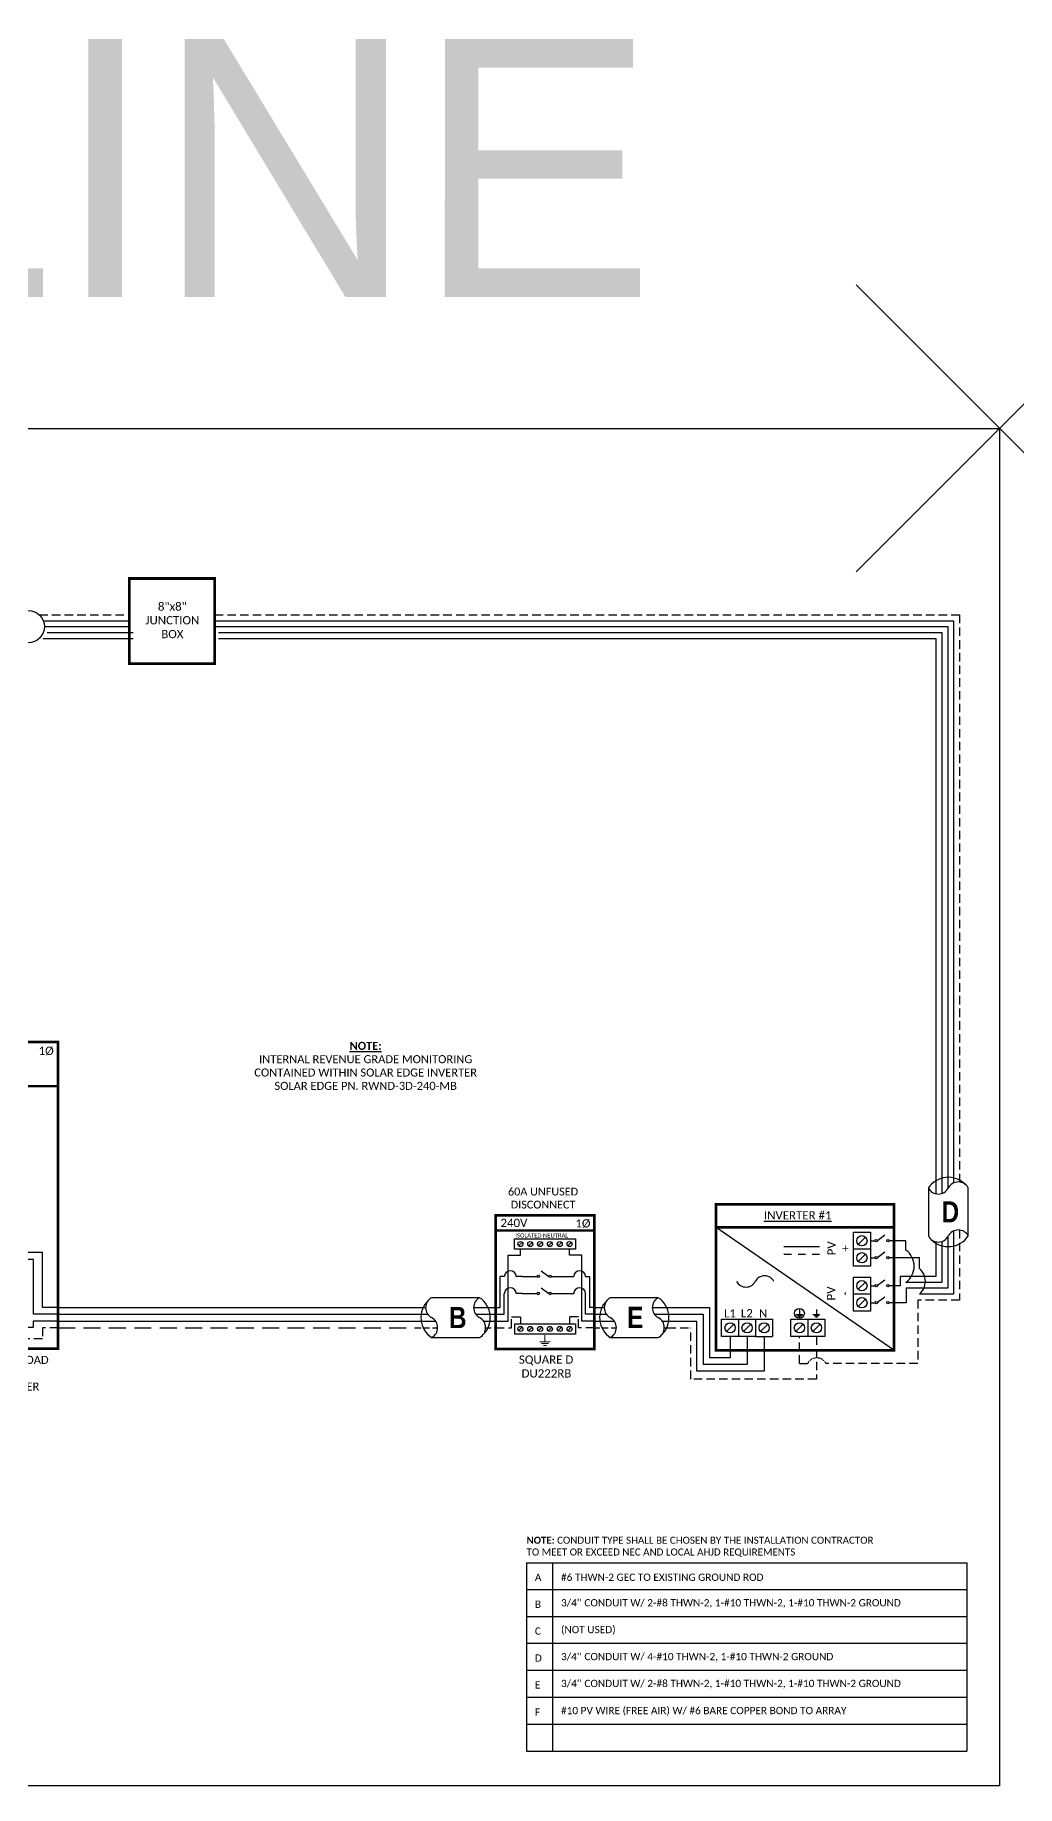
# Model space of a CAD drawing. Header units: feet. Extents: x -13431 to 10280, y 13032 to 29871.
# Drawn here: x 6525 to 6960, y 16895 to 17670 of the extents above; entities that cross this region are included whole.
import ezdxf

# ---------------------------------------------------------------- set-up
doc = ezdxf.new("R2010")
doc.units = ezdxf.units.FT
doc.header["$MEASUREMENT"] = 0
doc.linetypes.add('DASHED', pattern=[0.75, 0.5, -0.25])
doc.linetypes.add('HIDDEN', pattern=[0.375, 0.25, -0.125])
doc.layers.add('LOCKED (NO PRINT)', color=7, linetype='Continuous', plot=False)
doc.styles.add('ONE LINE TXT', font='techb___.ttf')
doc.styles.get("Standard").update_dxf_attribs({"font": 'calibri.ttf'})
doc.styles.add('TITLE BBLOCK TEXT', font='ARIALUNI.TTF')

# ---------------------------------------------------------------- blocks, each defined once
blk = doc.blocks.new('*U253')
at = {"color": 7}
for p, q in [((-35.53, 9), (-31.05, 9)), ((-9.81, 9), (0, 9))]:
    blk.add_line(p, q, dxfattribs=at)
at = {"color": 7, "linetype": 'Continuous'}
for p, q in [((-7.14, 13.31), (-28.39, 13.31)), ((-28.39, -4.31), (-7.14, -4.31))]:
    blk.add_line(p, q, dxfattribs=at)
at = {"color": 10}
for p, q in [((-35.53, 6), (-30.11, 6)), ((-8.87, 6), (0, 6))]:
    blk.add_line(p, q, dxfattribs=at)
at = {"color": 253}
for p, q in [((-35.53, 3), (-26.66, 3)), ((-5.41, 3), (0, 3))]:
    blk.add_line(p, q, dxfattribs=at)
at = {"color": 92, "linetype": 'HIDDEN', "ltscale": 10}
for p, q in [((-4.48, 0), (0, 0)), ((-35.53, 0), (-25.72, 0))]:
    blk.add_line(p, q, dxfattribs=at)
at = {"color": 7, "linetype": 'Continuous'}
for centre, start, end in [((-22.54, 4.5), 133.97324, 236.42648), ((-12.99, 4.5), 313.97324, 56.42648)]:
    blk.add_arc(centre, 10.58, start, end, dxfattribs=at)
at = {"linetype": 'Continuous'}
for centre, start, end in [((-26.08, 8.91), 117.66392, 242.33608), ((-4.83, 8.91), 117.66392, 242.33608), ((-30.7, 0.09), 297.66392, 62.33608), ((-9.45, 0.09), 297.66392, 62.33608)]:
    blk.add_arc(centre, 4.98, start, end, dxfattribs=at)
blk = doc.blocks.new('*U250')
at = {"color": 7}
blk.add_line((-79.14, 9), (0, 9), dxfattribs=at)
at = {"color": 10}
blk.add_line((-79.14, 6), (0, 6), dxfattribs=at)
at = {"color": 253}
blk.add_line((-79.14, 3), (0, 3), dxfattribs=at)
at = {"color": 92, "linetype": 'DASHED', "ltscale": 15}
blk.add_line((-79.14, 0), (0, 0), dxfattribs=at)
blk = doc.blocks.new('breakerPanel')
at = {"linetype": 'Continuous'}
h = blk.add_hatch(color=1, dxfattribs=at)
h.dxf.hatch_style = 1
edge = h.paths.add_edge_path()
edge.add_arc((-42.47, 86.8), 0.291, 0, 360)
h = blk.add_hatch(color=1, dxfattribs=at)
h.dxf.hatch_style = 1
edge = h.paths.add_edge_path()
edge.add_arc((-38.44, 86.8), 0.291, 0, 360)
h = blk.add_hatch(color=1, dxfattribs=at)
h.dxf.hatch_style = 1
edge = h.paths.add_edge_path()
edge.add_arc((-42.47, 77.16), 0.291, 0, 360)
h = blk.add_hatch(color=1, dxfattribs=at)
h.dxf.hatch_style = 1
edge = h.paths.add_edge_path()
edge.add_arc((-38.44, 71.16), 0.528, 0, 360)
h = blk.add_hatch(color=1, dxfattribs=at)
h.dxf.hatch_style = 1
edge = h.paths.add_edge_path()
edge.add_arc((-38.44, 77.16), 0.291, 0, 360)
h = blk.add_hatch(color=1, dxfattribs=at)
h.dxf.hatch_style = 1
edge = h.paths.add_edge_path()
edge.add_arc((-42.47, 67.78), 0.528, 0, 360)
h = blk.add_hatch(color=1, dxfattribs=at)
h.dxf.hatch_style = 1
edge = h.paths.add_edge_path()
edge.add_arc((-38.44, 61.76), 0.528, 0, 360)
h = blk.add_hatch(color=1, dxfattribs=at)
h.dxf.hatch_style = 1
edge = h.paths.add_edge_path()
edge.add_arc((-42.47, 58.38), 0.528, 0, 360)
h = blk.add_hatch(color=1, dxfattribs=at)
h.dxf.hatch_style = 1
edge = h.paths.add_edge_path()
edge.add_arc((-42.47, 48.98), 0.528, 0, 360)
h = blk.add_hatch(color=1, dxfattribs=at)
h.dxf.hatch_style = 1
edge = h.paths.add_edge_path()
edge.add_arc((-38.44, 52.36), 0.528, 0, 360)
h = blk.add_hatch(color=1, dxfattribs=at)
h.dxf.hatch_style = 1
edge = h.paths.add_edge_path()
edge.add_arc((-42.47, 39.58), 0.528, 0, 360)
h = blk.add_hatch(color=1, dxfattribs=at)
h.dxf.hatch_style = 1
edge = h.paths.add_edge_path()
edge.add_arc((-38.44, 42.95), 0.528, 0, 360)
h = blk.add_hatch(color=1, dxfattribs=at)
h.dxf.hatch_style = 1
edge = h.paths.add_edge_path()
edge.add_arc((-38.44, 33.55), 0.528, 0, 360)
h = blk.add_hatch(color=1, dxfattribs=at)
h.dxf.hatch_style = 1
edge = h.paths.add_edge_path()
edge.add_arc((-42.47, 30.17), 0.528, 0, 360)
at = {"color": 253, "linetype": 'Continuous'}
for p, q in [((-100.73, 90.2), (-100.73, 109.7)), ((-76.04, 90.2), (-100.73, 90.2)), ((-76.04, 90.2), (-76.04, 22.16)), ((-76.04, 22.16), (-27.25, 22.16)), ((-27.25, 17.57), (-29.89, 17.57)), ((-27.25, 22.16), (-27.25, 17.57)), ((-11.01, 0.16), (-29.89, 0.16)), ((0, 3), (-11.01, 3)), ((-11.01, 3), (-11.01, 0.16))]:
    blk.add_line(p, q, dxfattribs=at)
at = {"color": 10, "linetype": 'Continuous'}
for p, q in [((-94.24, 94.51), (-94.24, 109.7)), ((-42.47, 94.51), (-94.24, 94.51)), ((-42.47, 87.09), (-42.47, 94.51)), ((-42.47, 30.17), (-42.47, 76.87)), ((-35.88, 67.78), (-45.04, 67.78)), ((-35.88, 58.38), (-45.04, 58.38)), ((-35.88, 48.98), (-45.04, 48.98)), ((-35.88, 39.58), (-45.04, 39.58)), ((-35.88, 30.17), (-45.04, 30.17)), ((-10.98, 30.17), (-29.89, 30.17)), ((-10.98, 6), (-10.98, 30.17)), ((0, 6), (-10.98, 6))]:
    blk.add_line(p, q, dxfattribs=at)
at = {"color": 7, "linetype": 'Continuous'}
for p, q in [((-87.75, 98.34), (-87.75, 109.7)), ((-38.44, 98.34), (-87.75, 98.34)), ((-38.44, 87.09), (-38.44, 98.34)), ((-35.88, 71.16), (-45.04, 71.16)), ((-38.44, 61.76), (-38.44, 76.87)), ((-38.44, 71.16), (-35.88, 71.16)), ((-45.04, 61.76), (-35.88, 61.76)), ((-35.88, 61.76), (-45.04, 61.76)), ((-38.44, 52.36), (-38.44, 61.76)), ((-45.04, 52.36), (-35.88, 52.36)), ((-35.88, 52.36), (-45.04, 52.36)), ((-38.44, 42.95), (-38.44, 52.36)), ((-45.04, 42.95), (-35.88, 42.95)), ((-35.88, 42.95), (-45.04, 42.95)), ((-38.44, 33.55), (-38.44, 42.95)), ((-35.88, 33.55), (-45.04, 33.55)), ((-6.96, 9), (-6.96, 33.55))]:
    blk.add_line(p, q, dxfattribs=at)
at = {"lineweight": 50}
blk.add_line((-80.92, 106.95), (0, 106.95), dxfattribs=at)
at = {"color": 7}
for p, q in [((-29.89, 33.55), (-6.96, 33.55)), ((0, 9), (-6.96, 9))]:
    blk.add_line(p, q, dxfattribs=at)
at = {"color": 1, "linetype": 'Continuous'}
for p, q in [((-51.03, -2.51), (-51.03, 20.23)), ((-46.49, 20.23), (-51.03, 20.23)), ((-46.49, 20.23), (-46.49, -2.51)), ((-34.43, -2.43), (-34.43, 20.16)), ((-29.89, 20.16), (-34.43, 20.16)), ((-29.89, 20.16), (-29.89, -2.43)), ((-46.49, -2.51), (-51.03, -2.51)), ((-29.89, -2.43), (-34.43, -2.43))]:
    blk.add_line(p, q, dxfattribs=at)
at = {"color": 4, "linetype": 'Continuous'}
for p, q in [((-47.97, 18.28), (-49.55, 16.71)), ((-31.37, 18.35), (-32.94, 16.78)), ((-47.97, 13.93), (-49.55, 12.36)), ((-47.97, 9.58), (-49.55, 8.01)), ((-31.37, 14), (-32.94, 12.43)), ((-31.37, 9.65), (-32.94, 8.08)), ((-47.97, 5.23), (-49.55, 3.66)), ((-47.97, 0.88), (-49.55, -0.69)), ((-31.37, 5.3), (-32.94, 3.73)), ((-31.37, 0.95), (-32.94, -0.62))]:
    blk.add_line(p, q, dxfattribs=at)
at = {"color": 92, "linetype": 'HIDDEN', "ltscale": 15}
for p, q in [((-51.03, 4.44), (-106.89, 4.44)), ((-106.89, 4.44), (-106.89, -4.87)), ((-75.84, -4.96), (-75.84, 0.09)), ((-75.84, 0.09), (-51.03, 0.09)), ((0, 0), (-6.96, 0)), ((-6.96, -4.96), (-75.84, -4.96)), ((-6.96, 0), (-6.96, -4.96))]:
    blk.add_line(p, q, dxfattribs=at)
at = {"color": 92, "linetype": 'Continuous', "ltscale": 15}
blk.add_line((-34.43, 0.09), (-46.49, 0.09), dxfattribs=at)
at = {"color": 92, "ltscale": 15}
blk.add_line((-106.89, -4.87), (-106.89, -24.84), dxfattribs=at)
at = {"lineweight": 50, "const_width": 1.19}
for points in [[(-103.67, 109.7), (-103.67, 126.59), (-84.82, 126.59), (-84.82, 109.7)], [(-80.92, -9.3), (-80.92, 126.59), (0, 126.59), (0, -9.3)]]:
    blk.add_lwpolyline(points, close=True, dxfattribs=at)
at = {"color": 92, "linetype": 'Continuous', "lineweight": 5, "ltscale": 0.05, "flags": 128}
for points in [[(-45.88, 10.97), (-41.2, 10.97)], [(-42.01, 10.1), (-45.07, 10.1)], [(-42.82, 9.23), (-44.25, 9.23)], [(-43.54, 13.81), (-43.54, 10.97)]]:
    blk.add_lwpolyline(points, dxfattribs=at)
at = {"color": 92, "linetype": 'Continuous', "ltscale": 4, "flags": 128}
for points in [[(-115.37, -24.84), (-98.41, -24.84)], [(-101.35, -27.98), (-112.43, -27.98)], [(-104.29, -31.12), (-109.49, -31.12)]]:
    blk.add_lwpolyline(points, dxfattribs=at)
at = {"linetype": 'Continuous'}
blk.add_circle((-94.24, 118.15), 7.15, dxfattribs=at)
at = {"color": 1, "linetype": 'Continuous'}
for centre, radius in [((-42.47, 86.8), 0.291), ((-38.44, 86.8), 0.291), ((-42.47, 77.16), 0.291), ((-38.44, 71.16), 0.528), ((-38.44, 77.16), 0.291), ((-42.47, 67.78), 0.528), ((-38.44, 61.76), 0.528), ((-42.47, 58.38), 0.528), ((-42.47, 48.98), 0.528), ((-38.44, 52.36), 0.528), ((-42.47, 39.58), 0.528), ((-38.44, 42.95), 0.528), ((-38.44, 33.55), 0.528), ((-42.47, 30.17), 0.528)]:
    blk.add_circle(centre, radius, dxfattribs=at)
at = {"color": 4, "linetype": 'Continuous'}
for centre in [(-48.76, 17.49), (-32.16, 17.57), (-48.76, 13.14), (-48.76, 8.79), (-32.16, 13.21), (-32.16, 8.86), (-48.76, 4.44), (-48.76, 0.09), (-32.16, 4.51), (-32.16, 0.16)]:
    blk.add_circle(centre, 1.11, dxfattribs=at)
at = {"color": 1, "linetype": 'Continuous'}
for centre, radius, start, end in [((-50.14, 81.98), 9.06, 327.87082, 32.12918), ((-46.11, 81.98), 9.06, 327.87082, 32.12918), ((-48.03, 68.62), 3.93, 40.3392, 139.6608), ((-32.88, 68.62), 3.93, 40.3392, 139.6608), ((-48.03, 65.24), 3.93, 40.3392, 139.6608), ((-48.03, 59.21), 3.93, 40.3392, 139.6608), ((-32.88, 65.24), 3.93, 40.3392, 139.6608), ((-32.88, 59.21), 3.93, 40.3392, 139.6608), ((-48.03, 55.84), 3.93, 40.3392, 139.6608), ((-32.88, 55.84), 3.93, 40.3392, 139.6608), ((-48.03, 49.81), 3.93, 40.3392, 139.6608), ((-48.03, 46.43), 3.93, 40.3392, 139.6608), ((-32.88, 49.81), 3.93, 40.3392, 139.6608), ((-32.88, 46.43), 3.93, 40.3392, 139.6608), ((-48.03, 40.41), 3.93, 40.3392, 139.6608), ((-48.03, 37.03), 3.93, 40.3392, 139.6608), ((-32.88, 40.41), 3.93, 40.3392, 139.6608), ((-32.88, 37.03), 3.93, 40.3392, 139.6608), ((-48.03, 31.01), 3.93, 40.3392, 139.6608), ((-48.03, 27.63), 3.93, 40.3392, 139.6608), ((-32.88, 31.01), 3.93, 40.3392, 139.6608), ((-32.88, 27.63), 3.93, 40.3392, 139.6608)]:
    blk.add_arc(centre, radius, start, end, dxfattribs=at)
at = {"color": 253, "linetype": 'Continuous', "style": 'ONE LINE TXT'}
blk.add_text('M', height=9.38, dxfattribs=at).set_placement((-98.8, 113.43))
at = {"color": 4, "linetype": 'Continuous'}
blk.add_text('NEUTRAL', height=1.874, rotation=90, dxfattribs=at).set_placement((-35.08, 4.08))
at = {"color": 1, "attachment_point": 5}
for s, width, gutter_width, heights, insert, char_height in [('EXISTING\\P1Ø 120/240V UTILITY METER', 37.8067, 7.17, [0], (-123.64, 118), 3.5433), ('240V', 0.1481, 0.75, [0], (-72.39, 122.54), 3.658), ('1Ø', 0.1481, 0.75, [0], (-5.31, 122.54), 3.658), ('200A MAIN BREAKER\\P200A BUSBAR', 72.4998, 0.75, [0], (-39.75, 113.14), 3.6576), ('EXISTING MAIN BREAKER LOAD CENTER\\P2p40A BACK FEED BREAKER \\P{\\fVerdana|b1|i0|c0|p34;NEC 705.12(D)}', 79.2627, 97.94, [154.49], (-39.35, -23.38), 3.5433)]:
    blk.add_mtext_dynamic_manual_height_columns(s, width=width, gutter_width=gutter_width, heights=heights, dxfattribs=dict(at, insert=insert, char_height=char_height))
at = {"color": 4, "linetype": 'Continuous', "insert": (-46.25, 82.15), "char_height": 1.874, "attachment_point": 5, "rotation": 90}
blk.add_mtext_dynamic_manual_height_columns('2p200A\\PMAIN', width=0.1481, gutter_width=0.75, heights=[0], dxfattribs=at)
blk = doc.blocks.new('*U252')
at = {"color": 7}
blk.add_blockref('breakerPanel', (0, 0), dxfattribs=at)
blk = doc.blocks.new('unfusedDisconnect')
at = {"lineweight": 50}
blk.add_line((-43.61, 43.06), (0, 43.06), dxfattribs=at)
at = {"color": 1, "linetype": 'Continuous'}
for p, q in [((-35.27, 34.78), (-35.27, 39.32)), ((-35.27, 39.32), (-8.32, 39.32)), ((-8.32, 39.32), (-8.32, 34.78)), ((-8.32, 34.78), (-35.27, 34.78)), ((-23.43, 25.18), (-20.16, 22.74)), ((-31.89, 22.73), (-25.32, 22.73)), ((-23.43, 17.65), (-20.16, 15.2)), ((-19.08, 22.73), (-11.7, 22.73)), ((-31.89, 15.2), (-25.32, 15.2)), ((-19.08, 15.2), (-11.7, 15.19)), ((-35.27, 1.76), (-8.32, 1.76)), ((-35.27, 1.76), (-35.27, -2.78)), ((-8.32, 1.76), (-8.32, -2.78)), ((-8.32, -2.78), (-35.27, -2.78))]:
    blk.add_line(p, q, dxfattribs=at)
at = {"color": 253, "linetype": 'Continuous'}
for p, q in [((-38.16, 3), (-38.16, 32.17)), ((-38.16, 32.17), (-32.67, 32.17)), ((-32.67, 32.17), (-32.67, 34.78)), ((-10.92, 32.17), (-10.92, 34.78)), ((-5.43, 32.17), (-10.92, 32.17)), ((-5.43, 3), (-5.43, 32.17)), ((-43.61, 3), (-38.16, 3)), ((0, 3), (-5.43, 3))]:
    blk.add_line(p, q, dxfattribs=at)
at = {"color": 4, "linetype": 'Continuous'}
for p, q in [((-31.89, 37.83), (-33.46, 36.26)), ((-27.53, 37.83), (-29.11, 36.26)), ((-23.18, 37.83), (-24.76, 36.26)), ((-18.83, 37.83), (-20.41, 36.26)), ((-14.48, 37.83), (-16.06, 36.26)), ((-10.13, 37.83), (-11.7, 36.26)), ((-31.89, 0.28), (-33.46, -1.3)), ((-27.53, 0.28), (-29.11, -1.3)), ((-23.18, 0.28), (-24.76, -1.3)), ((-18.83, 0.28), (-20.41, -1.3)), ((-14.48, 0.28), (-16.06, -1.3)), ((-10.13, 0.28), (-11.7, -1.3))]:
    blk.add_line(p, q, dxfattribs=at)
at = {"color": 7, "linetype": 'Continuous'}
for p, q in [((-41.66, 9), (-41.66, 22.73)), ((-39.8, 22.73), (-41.66, 22.73)), ((-31.89, 22.73), (-34.52, 22.73)), ((-11.7, 22.73), (-9.07, 22.73)), ((-3.79, 22.73), (-1.93, 22.73)), ((-1.93, 9), (-1.93, 22.73))]:
    blk.add_line(p, q, dxfattribs=at)
at = {"color": 7}
for p, q in [((-43.61, 9), (-41.66, 9)), ((0, 9), (-1.93, 9))]:
    blk.add_line(p, q, dxfattribs=at)
at = {"color": 10, "linetype": 'Continuous'}
for p, q in [((-39.8, 6), (-39.8, 15.2)), ((-31.89, 15.2), (-34.52, 15.2)), ((-11.7, 15.2), (-9.07, 15.2)), ((-3.79, 6), (-3.79, 15.2)), ((-43.61, 6), (-39.8, 6)), ((0, 6), (-3.79, 6))]:
    blk.add_line(p, q, dxfattribs=at)
at = {"color": 92, "linetype": 'HIDDEN', "ltscale": 15}
for p, q in [((-43.61, 0), (-36.58, 0)), ((-36.58, 0), (-36.58, 4.9)), ((-36.58, 4.9), (-32.67, 4.9)), ((-32.67, 4.9), (-32.67, 1.76)), ((-7.01, 4.9), (-10.92, 4.9)), ((-10.92, 4.9), (-10.92, 1.76)), ((-7.01, 0), (-7.01, 4.9)), ((0, 0), (-7.01, 0))]:
    blk.add_line(p, q, dxfattribs=at)
at = {"lineweight": 50, "const_width": 1.19}
blk.add_lwpolyline([(-43.61, -9.34), (-43.61, 49.84), (0, 49.84), (0, -9.34)], close=True, dxfattribs=at)
at = {"color": 92, "linetype": 'Continuous', "lineweight": 5, "ltscale": 0.05, "flags": 128}
for points in [[(-24.14, -6.17), (-19.45, -6.17)], [(-20.27, -7.03), (-23.32, -7.03)], [(-21.8, -3.32), (-21.8, -6.17)], [(-21.08, -7.9), (-22.51, -7.9)]]:
    blk.add_lwpolyline(points, dxfattribs=at)
at = {"color": 4, "linetype": 'Continuous'}
for centre in [(-32.67, 37.05), (-28.32, 37.05), (-23.97, 37.05), (-19.62, 37.05), (-15.27, 37.05), (-10.92, 37.05), (-32.67, -0.51), (-28.32, -0.51), (-23.97, -0.51), (-19.62, -0.51), (-15.27, -0.51), (-10.92, -0.51)]:
    blk.add_circle(centre, 1.11, dxfattribs=at)
at = {"color": 1, "linetype": 'Continuous'}
for centre in [(-24.78, 22.73), (-19.62, 22.73), (-24.78, 15.2), (-19.62, 15.2)]:
    blk.add_circle(centre, 0.541, dxfattribs=at)
at = {"color": 7, "linetype": 'Continuous'}
for centre in [(-37.16, 22.58), (-6.43, 22.58)]:
    blk.add_arc(centre, 2.64, 3.28193, 176.71807, dxfattribs=at)
at = {"color": 10, "linetype": 'Continuous'}
for centre in [(-37.16, 15.04), (-6.43, 15.04)]:
    blk.add_arc(centre, 2.64, 3.28193, 176.71807, dxfattribs=at)
at = {"color": 4, "linetype": 'Continuous'}
blk.add_text('ISOLATED NEUTRAL', height=1.8743, dxfattribs=at).set_placement((-34.91, 39.97))
at = {"color": 1}
for s, width, gutter_width, heights, insert, char_height, attachment_point in [('\\A1;\\pi17.028;60A UNFUSED\\P\\pi18.229;DISCONNECT', 64.922, 0, [11.89], (-55.21, 62.04), 3.4544, 1), ('240V', 0.1481, 0.75, [0], (-35.55, 46.4), 3.658, 5), ('1Ø', 0.1481, 0.75, [0], (-4.98, 46.1), 3.658, 5), ('\\A1;\\pi13.903,t32.191;SQUARE D\\P\\pi15.079,t33.367;DU222RB', 51.6906, 0.203, [45.94], (-47.25, -12.27), 3.6576, 1)]:
    blk.add_mtext_dynamic_manual_height_columns(s, width=width, gutter_width=gutter_width, heights=heights, dxfattribs=dict(at, insert=insert, char_height=char_height, attachment_point=attachment_point))
blk = doc.blocks.new('*U249')
at = {"color": 7}
for name, p in [('unfusedDisconnect', (0, 0)), ('*U253', (-43.61, 0))]:
    blk.add_blockref(name, p, dxfattribs=at)
at = {"color": 1, "linetype": 'Continuous', "insert": (-64.3, 9.22), "char_height": 9.3833, "attachment_point": 1, "style": 'ONE LINE TXT'}
blk.add_mtext_dynamic_manual_height_columns('{\\W1;\\C256;B}', width=0.1385, gutter_width=2.13, heights=[0], dxfattribs=at)
blk = doc.blocks.new('*U254')
at = {"color": 7}
blk.add_line((-79.14, 9), (0, 9), dxfattribs=at)
at = {"color": 10}
blk.add_line((-79.14, 6), (0, 6), dxfattribs=at)
at = {"color": 253}
blk.add_line((-79.14, 3), (0, 3), dxfattribs=at)
at = {"color": 92, "linetype": 'DASHED', "ltscale": 15}
blk.add_line((-79.14, 0), (0, 0), dxfattribs=at)
at = {"color": 1, "insert": (-22.08, 115.96), "char_height": 3.5433, "attachment_point": 5}
blk.add_mtext_dynamic_manual_height_columns('{\\fCalibri|b1|i0|c0|p34;\\LNOTE:\\P}INTERNAL REVENUE GRADE MONITORING\\PCONTAINED WITHIN SOLAR EDGE INVERTER\\PSOLAR EDGE PN. RWND-3D-240-MB', width=99.534, gutter_width=7.17, heights=[0], dxfattribs=at)
blk = doc.blocks.new('*T260')
at = {"linetype": 'ByBlock', "lineweight": -2, "transparency": 16777216}
for p, q in [((0, 0), (195.1, 0)), ((0, 0), (0, -83.42)), ((11.58, 0), (11.58, -83.42)), ((195.1, 0), (195.1, -83.42)), ((0, -11.84), (195.1, -11.84)), ((0, -23.75), (195.1, -23.75)), ((0, -35.66), (195.1, -35.66)), ((0, -47.57), (195.1, -47.57)), ((0, -59.47), (195.1, -59.47)), ((0, -71.51), (195.1, -71.51)), ((0, -83.42), (195.1, -83.42))]:
    blk.add_line(p, q, dxfattribs=at)
at = {"color": 0, "linetype": 'Continuous', "transparency": 16777216, "attachment_point": 7}
for s, insert, char_height, width in [('{\\fCalibri|b0|i0|c0;A', (3.78, -8.06), 3.2119, 4.025), ('{\\fCalibri|b0|i0|c0;#6 THWN-2 GEC TO EXISTING GROUND ROD', (15.36, -8.06), 3.2119, 175.9562), ('{\\fCalibri|b0|i0|c0;B', (3.78, -19.97), 3.2119, 4.025), ("{\\fCalibri|b0|i0|c0;3/4'' CONDUIT W/ 2-#8 THWN-2, 1-#10 THWN-2, 1-#10 THWN-2 GROUND", (15.36, -19.97), 3.2119, 175.9562), ('{\\fCalibri|b0|i0|c0;C', (3.78, -31.88), 3.2119, 4.025), ('(NOT USED)', (15.36, -31.88), 3.212, 175.9562), ('{\\fCalibri|b0|i0|c0;D', (3.78, -43.79), 3.2119, 4.025), ("{\\fCalibri|b0|i0|c0;3/4'' CONDUIT W/ 4-#10 THWN-2, 1-#10 THWN-2 GROUND", (15.36, -43.79), 3.2119, 175.9562), ('{\\fCalibri|b0|i0|c0;E', (3.78, -55.69), 3.2119, 4.025), ("{\\fCalibri|b0|i0|c0;3/4'' CONDUIT W/ 2-#8 THWN-2, 1-#10 THWN-2, 1-#10 THWN-2 GROUND", (15.36, -55.69), 3.2119, 175.9562), ('{\\fCalibri|b0|i0|c0;F', (3.78, -67.74), 3.2119, 4.025), ('{\\fCalibri|b0|i0|c0;#10 PV WIRE (FREE AIR) W/ #6 BARE COPPER BOND TO ARRAY', (15.36, -67.74), 3.2119, 175.9562), ('{\\fCalibri|b0|i0|c0;', (3.78, -79.64), 3.2119, 4.025), ('{\\fCalibri|b0|i0|c0;', (15.36, -79.64), 3.2119, 175.9562)]:
    blk.add_mtext(s, dxfattribs=dict(at, insert=insert, char_height=char_height, width=width))
blk = doc.blocks.new('8x8box')
at = {"lineweight": 50, "const_width": 1.19}
blk.add_lwpolyline([(37.78, 0), (0, 0), (0, 37.78), (37.78, 37.78)], close=True, dxfattribs=at)
at = {"color": 1, "insert": (19.03, 19.26), "char_height": 3.6576, "attachment_point": 5}
blk.add_mtext_dynamic_manual_height_columns('8"x8"  JUNCTION BOX ', width=0.4767, gutter_width=7.17, heights=[0], dxfattribs=at)
blk = doc.blocks.new('string1')
at = {"color": 10, "linetype": 'Continuous'}
for p, q in [((-412.25, 269.3), (-386.03, 269.3)), ((-372.93, 269.3), (-334.78, 269.3)), ((-297, 269.3), (23.33, 269.3)), ((23.33, 269.3), (23.33, 20.94)), ((7.45, 0), (0, 0)), ((7.45, -4.11), (7.45, 0)), ((23.33, -0.31), (23.33, -18.41)), ((23.33, -18.41), (7.45, -18.41))]:
    blk.add_line(p, q, dxfattribs=at)
at = {"color": 7, "linetype": 'Continuous'}
for p, q in [((-412.25, 266.68), (-384.42, 266.68)), ((-374.73, 266.68), (-334.78, 266.68)), ((-297, 266.68), (20.71, 266.68)), ((20.71, 266.68), (20.71, 20.82)), ((20.71, -0.42), (20.71, -15.79)), ((4.87, -19.9), (0, -19.9)), ((20.71, -15.79), (4.87, -15.79)), ((4.87, -15.79), (4.87, -19.9))]:
    blk.add_line(p, q, dxfattribs=at)
at = {"color": 10, "linetype": 'Continuous'}
blk.add_arc((2.32, -11.26), 8.8, 305.65052, 54.34948, dxfattribs=at)

msp = doc.modelspace()

# ---------------------------------------------------------------- linework, layer by layer
at = {"color": 92, "linetype": 'HIDDEN', "ltscale": 15}
for p, q in [((6526.72, 17413.22), (6566.67, 17413.22)), ((6604.45, 17413.22), (6934.34, 17413.22)), ((6934.34, 17413.22), (6934.34, 17162.05)), ((6934.34, 17140.8), (6934.34, 17109.78)), ((6934.34, 17109.78), (6915.83, 17109.78)), ((6915.83, 17109.78), (6915.83, 17081.69)), ((6804.98, 17097.52), (6815.33, 17097.52)), ((6815.33, 17074.82), (6815.33, 17097.52)), ((6863.44, 17081.69), (6863.44, 17093.73)), ((6870.97, 17093.73), (6870.97, 17074.82)), ((6863.44, 17081.69), (6867.04, 17081.69)), ((6915.83, 17081.69), (6875.28, 17081.69)), ((6870.97, 17074.82), (6815.33, 17074.82))]:
    msp.add_line(p, q, dxfattribs=at)
at = {"color": 10, "linetype": 'Continuous'}
for p, q in [((6528.52, 17410.6), (6566.67, 17410.6)), ((6604.45, 17410.6), (6931.72, 17410.6)), ((6931.72, 17410.6), (6931.72, 17161.64)), ((6931.72, 17140.4), (6931.72, 17112.4)), ((6916.55, 17128.52), (6903.14, 17128.52)), ((6916.55, 17123.8), (6916.55, 17128.52)), ((6931.72, 17112.4), (6916.55, 17112.4)), ((6804.98, 17103.52), (6820.73, 17103.52)), ((6820.73, 17103.52), (6820.73, 17081.33)), ((6840.26, 17093.73), (6840.26, 17081.33)), ((6840.26, 17081.33), (6820.73, 17081.33))]:
    msp.add_line(p, q, dxfattribs=at)
at = {"color": 7, "linetype": 'Continuous'}
for p, q in [((6529.01, 17407.98), (6566.67, 17407.98)), ((6604.45, 17407.98), (6929.09, 17407.98)), ((6929.09, 17407.98), (6929.09, 17158.98)), ((6920.54, 17159.42), (6920.54, 17138.17)), ((6938.17, 17138.17), (6938.17, 17159.42)), ((6905.29, 17087.56), (6826.51, 17141.94)), ((6929.09, 17137.73), (6929.09, 17115.02)), ((6872.34, 17133.33), (6856.57, 17133.33)), ((6859.86, 17129.92), (6856.57, 17129.92)), ((6866.1, 17129.92), (6862.8, 17129.92)), ((6872.34, 17129.92), (6869.04, 17129.92)), ((6929.09, 17115.02), (6910.64, 17115.02)), ((6910.64, 17115.02), (6910.64, 17108.62)), ((6804.98, 17106.52), (6823.67, 17106.52)), ((6823.67, 17106.52), (6823.67, 17084.14)), ((6910.64, 17108.62), (6903.14, 17108.62)), ((6832.73, 17093.73), (6832.73, 17084.14)), ((6832.73, 17084.14), (6823.67, 17084.14))]:
    msp.add_line(p, q, dxfattribs=at)
at = {"color": 1, "linetype": 'Continuous'}
for p, q in [((6887.33, 17124.75), (6887.33, 17139.82)), ((6887.33, 17139.82), (6894.86, 17139.82)), ((6887.33, 17124.75), (6887.33, 17139.82)), ((6894.86, 17139.82), (6894.86, 17124.75)), ((6894.86, 17139.82), (6894.86, 17132.28)), ((6894.86, 17136.05), (6896.9, 17136.05)), ((6901.29, 17138.51), (6898.03, 17136.07)), ((6894.86, 17132.28), (6887.33, 17132.28)), ((6894.86, 17128.52), (6896.9, 17128.52)), ((6901.29, 17130.98), (6898.03, 17128.54)), ((6894.86, 17124.75), (6887.33, 17124.75)), ((6887.33, 17104.85), (6887.33, 17119.92)), ((6887.33, 17119.92), (6894.86, 17119.92)), ((6894.86, 17119.92), (6894.86, 17112.39)), ((6894.86, 17112.39), (6887.33, 17112.39)), ((6894.86, 17116.16), (6896.9, 17116.16)), ((6894.86, 17112.39), (6894.86, 17104.85)), ((6901.29, 17118.62), (6898.03, 17116.17)), ((6894.86, 17104.85), (6887.33, 17104.85)), ((6894.86, 17108.62), (6896.9, 17108.62)), ((6901.29, 17111.08), (6898.03, 17108.64)), ((6828.96, 17101.26), (6844.03, 17101.26)), ((6828.96, 17093.73), (6828.96, 17101.26)), ((6828.96, 17101.26), (6836.5, 17101.26)), ((6836.5, 17101.26), (6836.5, 17093.73)), ((6844.03, 17101.26), (6844.03, 17093.73)), ((6844.03, 17101.26), (6851.57, 17101.26)), ((6851.57, 17101.26), (6851.57, 17093.73)), ((6859.67, 17101.26), (6874.74, 17101.26)), ((6859.67, 17093.73), (6859.67, 17101.26)), ((6859.67, 17101.26), (6867.2, 17101.26)), ((6867.2, 17101.26), (6867.2, 17093.73)), ((6874.74, 17101.26), (6874.74, 17093.73)), ((6844.03, 17093.73), (6828.96, 17093.73)), ((6844.03, 17093.73), (6851.57, 17093.73)), ((6874.74, 17093.73), (6859.67, 17093.73))]:
    msp.add_line(p, q, dxfattribs=at)
at = {"color": 4, "linetype": 'Continuous'}
for p, q in [((6892.7, 17137.66), (6889.49, 17134.45)), ((6892.7, 17130.12), (6889.49, 17126.91)), ((6892.7, 17117.76), (6889.49, 17114.55)), ((6892.7, 17110.23), (6889.49, 17107.01)), ((6834.34, 17099.1), (6831.12, 17095.89)), ((6841.87, 17099.1), (6838.66, 17095.89)), ((6849.41, 17099.1), (6846.19, 17095.89)), ((6865.04, 17099.1), (6861.83, 17095.89)), ((6872.58, 17099.1), (6869.36, 17095.89))]:
    msp.add_line(p, q, dxfattribs=at)
at = {"color": 253, "linetype": 'Continuous'}
for p, q in [((6804.98, 17100.52), (6818.06, 17100.52)), ((6818.06, 17078.36), (6818.06, 17100.52)), ((6847.8, 17093.73), (6847.8, 17078.36)), ((6847.8, 17078.36), (6818.06, 17078.36))]:
    msp.add_line(p, q, dxfattribs=at)
at = {"color": 7, "lineweight": 50, "const_width": 1.19}
msp.add_lwpolyline([(6826.51, 17087.56), (6826.51, 17152.22), (6905.29, 17152.22), (6905.29, 17087.56)], close=True, dxfattribs=at)
at = {"lineweight": 50, "const_width": 1.19}
msp.add_lwpolyline([(6826.51, 17141.94), (6826.51, 17152.22), (6905.29, 17152.22), (6905.29, 17141.94)], close=True, dxfattribs=at)
at = {"color": 92, "linetype": 'Continuous', "flags": 128}
for points in [[(6863.44, 17105.67), (6863.43, 17103.37)], [(6870.97, 17105.67), (6870.97, 17103.37)], [(6861.9, 17103.37), (6864.97, 17103.37)], [(6864.44, 17102.8), (6862.43, 17102.8)], [(6863.91, 17102.23), (6862.96, 17102.23)], [(6869.43, 17103.37), (6872.51, 17103.37)], [(6871.97, 17102.8), (6869.97, 17102.8)], [(6871.44, 17102.23), (6870.5, 17102.23)]]:
    msp.add_lwpolyline(points, dxfattribs=at)
at = {"color": 7, "linetype": 'Continuous'}
msp.add_circle((6521.87, 17407.98), 7.14, dxfattribs=at)
at = {"color": 4, "linetype": 'Continuous'}
for centre in [(6891.1, 17136.05), (6891.1, 17128.52), (6891.1, 17116.16), (6891.1, 17108.62), (6832.73, 17097.5), (6840.26, 17097.5), (6847.8, 17097.5), (6863.44, 17097.5), (6870.97, 17097.5)]:
    msp.add_circle(centre, 2.27, dxfattribs=at)
at = {"color": 1, "linetype": 'Continuous'}
for centre in [(6897.44, 17136.05), (6902.6, 17136.05), (6897.44, 17128.52), (6902.6, 17128.52), (6897.44, 17116.16), (6902.6, 17116.16), (6897.44, 17108.62), (6902.6, 17108.62)]:
    msp.add_circle(centre, 0.541, dxfattribs=at)
at = {"color": 92, "linetype": 'Continuous'}
msp.add_circle((6863.44, 17103.93), 2.17, dxfattribs=at)
at = {"color": 7, "linetype": 'Continuous'}
for centre, start, end in [((6929.35, 17153.57), 43.97324, 146.42648), ((6929.35, 17144.02), 223.97324, 326.42648)]:
    msp.add_arc(centre, 10.58, start, end, dxfattribs=at)
at = {"linetype": 'Continuous'}
for centre, radius, start, end in [((6924.95, 17161.73), 4.98, 207.66392, 332.33608), ((6933.76, 17157.11), 4.98, 27.66392, 152.33608), ((6924.95, 17140.48), 4.98, 207.66392, 332.33608), ((6933.76, 17135.86), 4.98, 27.66392, 152.33608), ((6847.99, 17115.88), 4.65, 27.66392, 152.33608), ((6839.75, 17120.19), 4.65, 207.66392, 332.33608)]:
    msp.add_arc(centre, radius, start, end, dxfattribs=at)
at = {"color": 10, "linetype": 'Continuous'}
msp.add_arc((6911.78, 17118.1), 7.43, 309.93385, 50.06615, dxfattribs=at)
at = {"color": 92, "linetype": 'HIDDEN', "ltscale": 0.3}
msp.add_arc((6871.16, 17079.53), 4.65, 27.66392, 152.33608, dxfattribs=at)
at = {"layer": 'LOCKED (NO PRINT)', "color": 2}
for p, q in [((7015.55, 17559.27), (6888.59, 17432.31)), ((7015.55, 17432.31), (6888.59, 17559.27))]:
    msp.add_line(p, q, dxfattribs=at)
at = {"layer": 'LOCKED (NO PRINT)'}
msp.add_lwpolyline([(6130.22, 17495.79), (6952.07, 17495.79), (6952.07, 16894.63), (6130.22, 16894.63)], close=True, dxfattribs=at)

# ---------------------------------------------------------------- block references
at = {"color": 7}
for name, p in [('8x8box', (6566.67, 17391.52)), ('*U252', (6535.11, 17097.52)), ('*U254', (6693.39, 17097.52)), ('*U249', (6772.53, 17097.52)), ('*U250', (6614.25, 17097.52)), ('*U253', (6808.06, 17097.52))]:
    msp.add_blockref(name, p, dxfattribs=at)
at = {"color": 10, "linetype": 'Continuous'}
msp.add_blockref('string1', (6903.14, 17136.05), dxfattribs=at)
msp.add_blockref('*T260', (6742.48, 16993.47))

# ---------------------------------------------------------------- texts
at = {"color": 1, "linetype": 'Continuous'}
msp.add_text('%%UINVERTER #1', height=3.6576, dxfattribs=at).set_placement((6847.72, 17145.48))
at = {"color": 1, "linetype": 'Continuous', "char_height": 9.3833, "attachment_point": 1, "style": 'ONE LINE TXT'}
for s, insert in [('{\\W1;\\C256;D}', (6926.4, 17153.53)), ('{\\W1;\\C256;E}', (6787.14, 17106.82))]:
    msp.add_mtext_dynamic_manual_height_columns(s, width=0.1385, gutter_width=2.13, heights=[0], dxfattribs=dict(at, insert=insert))
at = {"color": 1, "char_height": 3.658, "attachment_point": 5, "rotation": 90}
for s, width, insert in [('PV +', 2.8378, (6880.7, 17132.69)), ('PV -', 2.8013, (6880.48, 17112.72))]:
    msp.add_mtext_dynamic_manual_height_columns(s, width=width, gutter_width=0.75, heights=[0], dxfattribs=dict(at, insert=insert))
at = {"color": 1, "attachment_point": 5}
for s, insert, char_height in [('L1', (6832.67, 17103.9), 3.658), ('L2', (6840.14, 17103.93), 3.658), ('N', (6847.39, 17103.88), 3.66)]:
    msp.add_mtext_dynamic_manual_height_columns(s, width=0.1481, gutter_width=0.75, heights=[0], dxfattribs=dict(at, insert=insert, char_height=char_height))
at = {"color": 10, "insert": (6742.58, 17005.01), "char_height": 3.10896, "attachment_point": 1}
msp.add_mtext_dynamic_manual_height_columns('\\A1;{\\fCalibri|b1|i0|c0|p34;NOTE:} {\\A0;\\H1.0052x;CONDUIT TYPE SHALL BE CHOSEN BY THE INSTALLATION CONTRACTOR\\PTO MEET OR EXCEED NEC AND LOCAL AHJD REQUIREMENTS}', width=164.3528, gutter_width=0, heights=[9.89], dxfattribs=at)
at = {"layer": 'LOCKED (NO PRINT)', "color": 7, "style": 'TITLE BBLOCK TEXT'}
msp.add_text('3-LINE', height=114.235, rotation=359.98856, dxfattribs=at).set_placement((6303.09, 17554.02))

doc.saveas('drawing.dxf')
